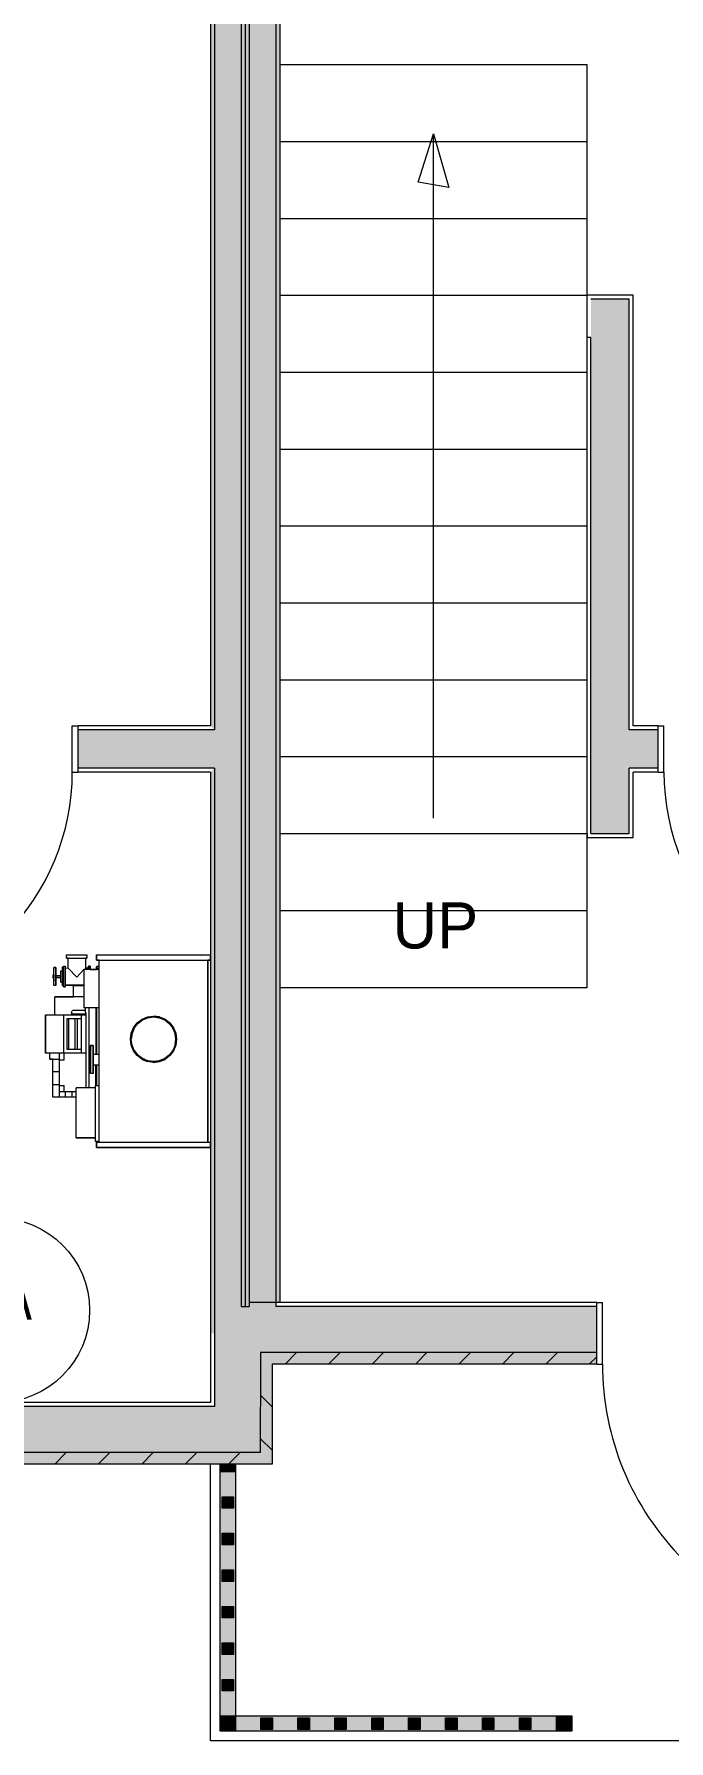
# Model space of a CAD drawing. Header units: inches. Extents: x 99 to 15695, y -7208 to 2559.
# Drawn here: x 8420.2 to 8502.8, y -4034.8 to -3812.8 of the extents above; entities that cross this region are included whole.
import ezdxf

# ---------------------------------------------------------------- set-up
doc = ezdxf.new("R2010")
doc.units = ezdxf.units.IN
doc.header["$LTSCALE"] = 96
doc.header["$MEASUREMENT"] = 0
doc.linetypes.add('ISO08W100', pattern=[0.96, 0.48, -0.12, 0.24, -0.12])
for name, color, linetype, lineweight in [('Doors', 5, 'Continuous', 5), ('Fixtures_ Interior', 231, 'Continuous', 0), ('Stairs & Ramps', 7, 'Continuous', 13), ('Walls_  Invisible', 1, 'ISO08W100', 0), ('Walls_  Normal', 6, 'Continuous', 13), ('Walls_  Railings', 7, 'Continuous', 5)]:
    doc.layers.add(name, color=color, linetype=linetype, lineweight=lineweight)
doc.layers.add('Stairs & Ramps_ Up_Down Arrows', color=7, linetype='Continuous', lineweight=13, true_color=0x000080)
doc.styles.get("Standard").update_dxf_attribs({"font": 'arial.ttf'})

# ---------------------------------------------------------------- blocks, each defined once
blk = doc.blocks.new('Oil Boiler CAD')
at = {"layer": 'Fixtures_ Interior', "lineweight": 0, "transparency": 33554687}
for p, q in [((-12.5, 6.68), (-12.5, 21.55)), ((-11.8, 21.55), (-12.5, 21.55)), ((-11.8, 6.68), (-11.8, 21.55)), ((11.8, 21.2), (-11.8, 21.2)), ((11.8, 6.68), (11.8, 21.55)), ((12.5, 21.55), (11.8, 21.55)), ((12.5, 6.68), (12.5, 21.55)), ((-4.45, 14.89), (-4.15, 15.61)), ((-4.35, 14.86), (-4.06, 15.56)), ((-4.15, 15.61), (-3.67, 16.23)), ((-3.6, 16.16), (-4.06, 15.56)), ((-3.05, 16.71), (-3.67, 16.23)), ((-3.6, 16.16), (-3, 16.62)), ((-2.33, 17.01), (-3.05, 16.71)), ((-2.3, 16.91), (-3, 16.62)), ((-1.55, 17.11), (-2.33, 17.01)), ((-1.55, 17.01), (-2.3, 16.91)), ((-1.55, 17.11), (-0.77, 17.01)), ((-0.8, 16.91), (-1.55, 17.01)), ((-0.8, 16.91), (-0.1, 16.62)), ((-0.77, 17.01), (-0.05, 16.71)), ((-0.1, 16.62), (0.5, 16.16)), ((-0.05, 16.71), (0.57, 16.23)), ((0.5, 16.16), (0.96, 15.56)), ((0.57, 16.23), (1.05, 15.61)), ((1.25, 14.86), (0.96, 15.56)), ((1.35, 14.89), (1.05, 15.61)), ((-4.45, 14.89), (-4.55, 14.11)), ((-4.45, 13.34), (-4.55, 14.11)), ((-4.35, 14.86), (-4.45, 14.11)), ((-4.45, 14.11), (-4.35, 13.36)), ((-4.15, 12.61), (-4.45, 13.34)), ((-4.35, 13.36), (-4.06, 12.66)), ((0.96, 12.66), (1.25, 13.36)), ((1.05, 12.61), (1.35, 13.34)), ((1.25, 14.86), (1.35, 14.11)), ((1.25, 13.36), (1.35, 14.11)), ((1.45, 14.11), (1.35, 14.89)), ((1.45, 14.11), (1.35, 13.34)), ((-3.67, 11.99), (-4.15, 12.61)), ((-3.6, 12.06), (-4.06, 12.66)), ((-3.67, 11.99), (-3.05, 11.51)), ((-3, 11.6), (-3.6, 12.06)), ((-3.05, 11.51), (-2.33, 11.21)), ((-3, 11.6), (-2.3, 11.31)), ((-2.33, 11.21), (-1.55, 11.11)), ((-2.3, 11.31), (-1.55, 11.21)), ((-0.8, 11.31), (-1.55, 11.21)), ((-1.55, 11.11), (-0.77, 11.21)), ((-0.1, 11.6), (-0.8, 11.31)), ((-0.05, 11.51), (-0.77, 11.21)), ((-0.1, 11.6), (0.5, 12.06)), ((-0.05, 11.51), (0.57, 11.99)), ((0.5, 12.06), (0.96, 12.66)), ((1.05, 12.61), (0.57, 11.99)), ((-12.5, 6.68), (-11.8, 6.68)), ((11.8, 7.03), (-11.8, 7.03)), ((-11.01, 7.03), (-11.01, 6.81)), ((-11.01, 6.81), (-11, 6.73)), ((-11, 6.73), (-10.62, 6.73)), ((-10.62, 6.68), (-10.96, 6.68)), ((-10.72, 6.81), (-10.72, 7.03)), ((-10.71, 6.73), (-10.72, 6.81)), ((-10.62, 7.03), (-10.62, 5.03)), ((-5.62, 7.03), (-5.62, 5.03)), ((0.38, 6.73), (-5.62, 6.73)), ((0.38, 6.23), (0.38, 7.03)), ((1.76, 6.23), (1.76, 7.03)), ((4.44, 6.73), (1.76, 6.73)), ((4.44, 6.53), (4.44, 7.03)), ((11.7, 7.03), (11.7, 6.53)), ((11.8, 6.68), (12.5, 6.68)), ((-12.5, 2.76), (-12.5, 5.41)), ((-12.5, 5.41), (-12.09, 5.41)), ((-12.09, 2.76), (-12.09, 5.41)), ((-10.62, 5.86), (-11.02, 5.86)), ((-11.02, 5.86), (-11.02, 5.61)), ((-11.02, 5.61), (-10.62, 5.61)), ((-10.8, 5.23), (-10.62, 5.23)), ((-10.62, 5.03), (-5.62, 5.03)), ((-8.59, 2.6), (-8.59, 5.03)), ((-8.55, 3.66), (-8.55, 5.03)), ((-7.05, 5.03), (-7.05, 1.23)), ((-5.62, 6.6), (0.38, 6.6)), ((-5.32, 4.74), (-5.31, 5.2)), ((-5.32, 3.66), (-5.32, 4.74)), ((-4.73, 0), (-4.73, 5.26)), ((-4.73, 4.66), (0.27, 4.66)), ((-4.23, 2.84), (-4.23, 4.66)), ((2.9, 6.23), (-0.76, 6.23)), ((-0.76, 6.23), (-0.76, 5.89)), ((-0.76, 5.89), (2.9, 5.89)), ((-0.22, 4.66), (-0.22, 2.84)), ((0.27, 5.26), (0.27, 0)), ((4.44, 6.6), (1.76, 6.6)), ((2.9, 6.23), (2.9, 5.89)), ((11.7, 6.53), (4.44, 6.53)), ((4.75, 6.53), (4.75, 4.03)), ((11.25, 4.03), (11.25, 6.53)), ((-12.09, 2.76), (-12.5, 2.76)), ((-10.79, 2.95), (-12.09, 2.95)), ((-11.02, 2.6), (-8.37, 2.6)), ((-11.02, 2.35), (-11.02, 2.6)), ((-11.02, 2.35), (-8.37, 2.35)), ((-10.92, 2.35), (-10.92, 2.25)), ((-8.47, 2.25), (-10.92, 2.25)), ((-10.44, 2), (-10.44, 2.25)), ((-8.94, 2), (-8.94, 2.25)), ((-7.05, 3.66), (-8.55, 3.66)), ((-8.47, 2.35), (-8.47, 2.25)), ((-8.37, 2.35), (-8.37, 2.6)), ((-5.32, 3.66), (-5.26, 3.48)), ((-5.09, 3.41), (-5.26, 3.48)), ((-4.91, 3.48), (-5.09, 3.41)), ((-5.09, 3.41), (-4.73, 3.41)), ((-4.91, 3.48), (-4.83, 3.66)), ((0.27, 2.4), (-4.73, 2.4)), ((-4.23, 4.14), (-0.22, 4.14)), ((-0.22, 3.87), (-4.23, 3.87)), ((-0.22, 3.06), (-4.23, 3.06)), ((-0.22, 2.84), (-4.23, 2.84)), ((1.11, 2.46), (0.27, 2.46)), ((1.11, 1.82), (1.11, 2.46)), ((5.27, 2.46), (4.44, 2.46)), ((4.44, 1.82), (4.44, 2.46)), ((11.25, 4.03), (4.75, 4.03)), ((5.27, 4.03), (5.27, 1.82)), ((5.27, 3.45), (5.95, 3.45)), ((5.27, 2.59), (5.95, 2.59)), ((5.95, 4.03), (5.95, 0.98)), ((-8.54, 1.35), (-10.85, 1.35)), ((-10.85, 1.35), (-10.85, 1.1)), ((-8.54, 1.1), (-10.85, 1.1)), ((-8.94, 2), (-10.44, 2)), ((-9.9, 1.1), (-9.9, 1.03)), ((-9.49, 1.03), (-9.9, 1.03)), ((-9.83, 1.37), (-9.83, 2)), ((-9.56, 1.37), (-9.83, 1.37)), ((-9.56, 1.37), (-9.56, 2)), ((-9.49, 1.03), (-9.49, 1.1)), ((-8.54, 1.35), (-8.54, 1.1)), ((-4.73, 1.23), (-7.05, 1.23)), ((-4.73, 0), (0.27, 0)), ((5.95, 1.82), (0.27, 1.82)), ((1.02, 0.58), (0.27, 0.58)), ((1.02, 0.58), (1.02, 1.82)), ((5.95, 0.98), (1.02, 0.98)), ((2.67, 1.82), (2.67, 0.98)), ((4.31, 0.98), (4.31, 1.82))]:
    blk.add_line(p, q, dxfattribs=at)
for points in [[(-12.5, 2.92), (-12.5, 3.22), (-12.5, 3.63), (-12.5, 4.09), (-12.5, 4.55), (-12.5, 4.95), (-12.5, 5.25), (-12.5, 5.41), (-12.09, 5.41), (-12.09, 5.23), (-10.8, 5.23), (-10.8, 5.61), (-10.86, 5.61), (-11.02, 5.61), (-11.02, 5.86), (-10.86, 5.86), (-10.62, 5.86), (-10.62, 6.68), (-10.7, 6.68), (-10.96, 6.68), (-11, 6.73), (-11.01, 6.81), (-11.01, 7.03), (-11.8, 7.03), (-11.8, 6.68), (-12.5, 6.68), (-12.5, 21.55), (-11.8, 21.55), (-11.8, 21.2), (11.8, 21.2), (11.8, 21.55), (12.5, 21.55), (12.5, 6.68), (11.8, 6.68), (11.8, 7.03), (11.7, 7.03), (11.7, 6.53), (11.25, 6.53), (11.25, 4.03), (5.95, 4.03), (5.95, 3.45), (5.95, 2.59), (5.95, 1.82), (5.95, 1.28), (5.95, 0.98), (4.31, 0.98), (2.67, 0.98), (1.02, 0.98), (1.02, 0.93), (1.02, 0.58), (0.27, 0.58), (0.27, 0.42), (0.27, 0), (-4.73, 0), (-4.73, 0.42), (-4.73, 0.66), (-4.73, 1.23), (-7.05, 1.23), (-7.05, 1.5), (-7.05, 2), (-7.05, 2.68), (-7.05, 3.45), (-7.05, 3.66), (-8.55, 3.66), (-8.55, 5.03), (-8.59, 5.03), (-8.59, 2.6), (-8.53, 2.6), (-8.37, 2.6), (-8.37, 2.35), (-8.53, 2.35), (-8.83, 2.35), (-8.47, 2.35), (-8.47, 2.25), (-8.94, 2.25), (-8.94, 2), (-9.04, 2), (-9.32, 2), (-9.56, 2), (-9.56, 1.37), (-9.44, 1.35), (-9.95, 1.35), (-9.83, 1.37), (-9.83, 2), (-10.07, 2), (-10.34, 2), (-10.44, 2), (-10.44, 2.25), (-10.92, 2.25), (-10.92, 2.35), (-10.56, 2.35), (-10.86, 2.35), (-11.02, 2.35), (-11.02, 2.6), (-10.86, 2.6), (-10.8, 2.6), (-10.79, 2.95), (-12.09, 2.95), (-12.09, 2.76), (-12.5, 2.76)], [(-4.45, 14.89), (-4.15, 15.61), (-3.67, 16.23), (-3.05, 16.71), (-2.33, 17.01), (-1.55, 17.11), (-0.77, 17.01), (-0.05, 16.71), (0.57, 16.23), (1.05, 15.61), (1.35, 14.89), (1.45, 14.11), (1.35, 13.34), (1.05, 12.61), (0.57, 11.99), (-0.05, 11.51), (-0.77, 11.21), (-1.55, 11.11), (-2.33, 11.21), (-3.05, 11.51), (-3.67, 11.99), (-4.15, 12.61), (-4.45, 13.34), (-4.55, 14.11)], [(-4.35, 14.86), (-4.06, 15.56), (-3.6, 16.16), (-3, 16.62), (-2.3, 16.91), (-1.55, 17.01), (-0.8, 16.91), (-0.1, 16.62), (0.5, 16.16), (0.96, 15.56), (1.25, 14.86), (1.35, 14.11), (1.25, 13.36), (0.96, 12.66), (0.5, 12.06), (-0.1, 11.6), (-0.8, 11.31), (-1.55, 11.21), (-2.3, 11.31), (-3, 11.6), (-3.6, 12.06), (-4.06, 12.66), (-4.35, 13.36), (-4.45, 14.11)], [(-0.76, 6.23), (0.38, 6.23), (1.76, 6.23), (2.9, 6.23), (2.9, 5.89), (-0.76, 5.89)], [(-8.54, 1.1), (-10.85, 1.1), (-10.85, 1.35), (-8.54, 1.35)], [(-9.78, 1.1), (-9.61, 1.1), (-9.49, 1.1), (-9.49, 1.03), (-9.61, 1.03), (-9.78, 1.03), (-9.9, 1.03), (-9.9, 1.1)], [(-9.21, 1.35), (-8.54, 1.35), (-8.54, 1.1), (-9.21, 1.1)]]:
    blk.add_lwpolyline(points, close=True, dxfattribs=at)
for points in [[(-12.09, 5.23), (-10.8, 5.23), (-10.8, 5.61)], [(-10.79, 2.95), (-9.63, 4.09), (-10.62, 5.03)], [(-5.62, 5.75), (-5.61, 5.68), (4.75, 5.68)], [(-5.62, 5.2), (-5.3, 5.2), (-5.17, 5.2), (-4.84, 5.26), (4.75, 5.26)], [(-4.84, 5.26), (-4.83, 4.64), (-4.83, 3.66)]]:
    blk.add_lwpolyline(points, dxfattribs=at)
blk = doc.blocks.new('Large Gas WH')
at = {"layer": 'Fixtures_ Interior', "lineweight": 0, "transparency": 33554687}
for p, q in [((-1.53, 23.99), (-1.53, 25.99)), ((-1.53, 25.99), (1.47, 25.99)), ((-1.01, 26.01), (-1.01, 26.51)), ((-1.01, 26.51), (0.99, 26.51)), ((0.99, 26.01), (-1.01, 26.01)), ((0.99, 26.51), (0.99, 26.01)), ((1.47, 25.99), (1.47, 23.99)), ((1.47, 23.99), (-1.53, 23.99))]:
    blk.add_line(p, q, dxfattribs=at)
blk.add_circle((0, 12), 12, dxfattribs=at)
at = {"layer": 'Fixtures_ Interior', "lineweight": 0, "transparency": 33554687, "insert": (4.5, 15.22), "char_height": 4.4186, "width": 10.4434, "attachment_point": 7, "rotation": 180}
blk.add_mtext('\\fArial|b0|i0|c0|p0;WH\\P', dxfattribs=at)

msp = doc.modelspace()

# ---------------------------------------------------------------- linework, layer by layer
at = {"layer": 'Doors', "transparency": 33554687}
for p, q in [((8425.12, -3902.79), (8425.87, -3902.79)), ((8425.12, -3908.79), (8425.12, -3902.79)), ((8425.87, -3908.79), (8425.87, -3902.79)), ((8501.37, -3902.79), (8502.12, -3902.79)), ((8501.37, -3908.79), (8501.37, -3902.79)), ((8502.12, -3908.79), (8502.12, -3902.79)), ((8425.12, -3908.79), (8425.87, -3908.79)), ((8501.37, -3908.79), (8502.12, -3908.79)), ((8493.37, -3977.79), (8494.12, -3977.79)), ((8493.37, -3985.79), (8493.37, -3977.79)), ((8494.12, -3985.79), (8494.12, -3977.79)), ((8493.37, -3985.79), (8494.12, -3985.79)), ((8532.12, -4034.79), (8490.12, -4034.79))]:
    msp.add_line(p, q, dxfattribs=at)
for centre, radius, start, end in [((8395.12, -3908.79), 30, 315, 0), ((8532.12, -3908.79), 30, 180, 225), ((8530.12, -3985.79), 36, 180, 225)]:
    msp.add_arc(centre, radius, start, end, dxfattribs=at)
at = {"layer": 'Stairs & Ramps', "transparency": 33554687}
for p, q in [((8452.12, -3816.79), (8452.12, -3826.79)), ((8452.12, -3816.79), (8492.12, -3816.79)), ((8492.12, -3826.79), (8492.12, -3816.79)), ((8452.12, -3826.79), (8452.12, -3836.79)), ((8452.12, -3826.79), (8492.12, -3826.79)), ((8492.12, -3836.79), (8492.12, -3826.79)), ((8452.12, -3836.79), (8452.12, -3846.79)), ((8452.12, -3836.79), (8492.12, -3836.79)), ((8492.12, -3846.79), (8492.12, -3836.79)), ((8452.12, -3846.79), (8492.12, -3846.79)), ((8492.12, -3856.79), (8492.12, -3846.79)), ((8452.12, -3856.79), (8452.12, -3866.79)), ((8452.12, -3856.79), (8492.12, -3856.79)), ((8492.12, -3866.79), (8492.12, -3856.79)), ((8452.12, -3866.79), (8452.12, -3876.79)), ((8452.12, -3866.79), (8492.12, -3866.79)), ((8492.12, -3876.79), (8492.12, -3866.79)), ((8452.12, -3876.79), (8452.12, -3886.79)), ((8452.12, -3876.79), (8492.12, -3876.79)), ((8492.12, -3886.79), (8492.12, -3876.79)), ((8452.12, -3886.79), (8452.12, -3896.79)), ((8452.12, -3886.79), (8492.12, -3886.79)), ((8492.12, -3896.79), (8492.12, -3886.79)), ((8452.12, -3896.79), (8452.12, -3906.79)), ((8452.12, -3896.79), (8492.12, -3896.79)), ((8492.12, -3906.79), (8492.12, -3896.79)), ((8452.12, -3906.79), (8452.12, -3916.79)), ((8452.12, -3906.79), (8492.12, -3906.79)), ((8492.12, -3916.79), (8492.12, -3906.79)), ((8452.12, -3916.79), (8452.12, -3926.79)), ((8452.12, -3916.79), (8492.12, -3916.79)), ((8492.12, -3926.79), (8492.12, -3916.79)), ((8452.12, -3926.79), (8452.12, -3936.79)), ((8452.12, -3926.79), (8492.12, -3926.79)), ((8492.12, -3936.79), (8492.12, -3926.79)), ((8452.12, -3936.79), (8492.12, -3936.79))]:
    msp.add_line(p, q, dxfattribs=at)
at = {"layer": 'Stairs & Ramps_ Up_Down Arrows', "transparency": 33554687}
for p, q in [((8470.12, -3832.09), (8472.12, -3825.79)), ((8472.12, -3914.79), (8472.12, -3825.79)), ((8472.12, -3825.79), (8474.12, -3832.79)), ((8474.12, -3832.79), (8470.12, -3832.09))]:
    msp.add_line(p, q, dxfattribs=at)
at = {"layer": 'Walls_  Invisible', "transparency": 33554687}
for p, q in [((8452.81, -3985.79), (8454.31, -3984.29)), ((8458.47, -3985.79), (8459.97, -3984.29)), ((8464.13, -3985.79), (8465.63, -3984.29)), ((8469.78, -3985.79), (8471.28, -3984.29)), ((8475.44, -3985.79), (8476.94, -3984.29)), ((8481.1, -3985.79), (8482.6, -3984.29)), ((8486.75, -3985.79), (8488.25, -3984.29)), ((8449.62, -3989.84), (8451.12, -3991.34)), ((8422.84, -3998.79), (8424.34, -3997.29)), ((8428.5, -3998.79), (8430, -3997.29)), ((8434.15, -3998.79), (8435.65, -3997.29)), ((8439.81, -3998.79), (8441.31, -3997.29)), ((8445.47, -3998.79), (8446.97, -3997.29)), ((8449.62, -3995.49), (8451.12, -3996.99))]:
    msp.add_line(p, q, dxfattribs=at)
at = {"layer": 'Walls_  Normal', "transparency": 33554687}
for p, q in [((8443.12, -3646.79), (8443.12, -3902.79)), ((8443.62, -3646.29), (8443.62, -3903.29)), ((8447.12, -3646.29), (8447.12, -3978.29)), ((8447.62, -3646.29), (8447.62, -3978.29)), ((8448.12, -3646.29), (8448.12, -3978.29)), ((8451.62, -3646.29), (8451.62, -3847.29)), ((8451.62, -3646.29), (8451.62, -3978.29)), ((8452.12, -3646.79), (8452.12, -3846.79)), ((8452.12, -3646.79), (8452.12, -3977.79)), ((8498.12, -3846.79), (8492.12, -3846.79)), ((8497.62, -3847.29), (8492.62, -3847.29)), ((8497.62, -3903.29), (8497.62, -3847.29)), ((8498.12, -3902.79), (8498.12, -3846.79)), ((8492.62, -3852.29), (8492.12, -3852.29)), ((8492.12, -3916.79), (8492.12, -3852.79)), ((8492.62, -3916.79), (8492.62, -3852.29)), ((8425.87, -3908.79), (8425.87, -3902.79)), ((8443.12, -3902.79), (8425.87, -3902.79)), ((8425.87, -3908.29), (8425.87, -3903.29)), ((8443.62, -3903.29), (8425.87, -3903.29)), ((8501.37, -3903.29), (8497.62, -3903.29)), ((8501.37, -3902.79), (8498.12, -3902.79)), ((8501.37, -3908.79), (8501.37, -3902.79)), ((8501.37, -3908.29), (8501.37, -3903.29)), ((8443.62, -3908.29), (8425.87, -3908.29)), ((8443.62, -3908.29), (8443.62, -3978.29)), ((8501.37, -3908.29), (8497.62, -3908.29)), ((8497.62, -3916.79), (8497.62, -3908.29)), ((8443.12, -3908.79), (8425.87, -3908.79)), ((8443.12, -3908.79), (8443.12, -3981.79)), ((8501.37, -3908.79), (8498.12, -3908.79)), ((8498.12, -3916.79), (8498.12, -3908.79)), ((8492.12, -3916.79), (8492.12, -3917.29)), ((8492.12, -3917.29), (8498.12, -3917.29)), ((8492.62, -3916.79), (8497.62, -3916.79)), ((8498.12, -3917.29), (8498.12, -3916.79)), ((8443.62, -3978.29), (8443.62, -3991.29)), ((8447.12, -3978.29), (8447.62, -3978.29)), ((8447.62, -3978.29), (8448.12, -3978.29)), ((8493.37, -3977.79), (8448.12, -3977.79)), ((8493.37, -3978.29), (8451.62, -3978.29)), ((8493.37, -3985.79), (8493.37, -3977.79)), ((8493.37, -3984.29), (8493.37, -3978.29)), ((8443.12, -3981.79), (8443.12, -3990.79)), ((8493.37, -3984.29), (8449.62, -3984.29)), ((8449.62, -3984.29), (8449.62, -3991.29)), ((8493.37, -3985.79), (8451.12, -3985.79)), ((8451.12, -3985.79), (8451.12, -3998.79)), ((8492.41, -3985.79), (8493.37, -3984.83)), ((8443.12, -3990.79), (8383.12, -3990.79)), ((8443.62, -3991.29), (8382.62, -3991.29)), ((8449.62, -3997.29), (8449.62, -3991.29)), ((8449.62, -3997.29), (8376.62, -3997.29)), ((8451.12, -3998.79), (8375.12, -3998.79))]:
    msp.add_line(p, q, dxfattribs=at)
at = {"layer": 'Walls_  Normal', "color": 236, "true_color": 0x7a003d, "transparency": 33554687}
for points in [[(8443.62, -3646.29), (8443.62, -3903.29), (8443.12, -3646.29), (8443.12, -3902.79)], [(8452.12, -3646.29), (8452.12, -3852.79), (8451.62, -3646.29), (8451.62, -3852.29)], [(8452.12, -3852.79), (8452.12, -3977.79), (8451.62, -3852.29), (8451.62, -3977.79)], [(8443.62, -3908.29), (8443.62, -3981.79), (8443.12, -3908.79), (8443.12, -3981.79)]]:
    msp.add_solid(points, dxfattribs=at)
at = {"layer": 'Walls_  Normal', "color": 252, "true_color": 0x949494, "transparency": 33554687}
for points in [[(8447.12, -3646.29), (8447.12, -3978.29), (8443.62, -3646.29), (8443.62, -3978.29)], [(8447.62, -3646.29), (8447.62, -3978.29), (8447.12, -3646.29), (8447.12, -3978.29)], [(8448.12, -3646.29), (8448.12, -3978.29), (8447.62, -3646.29), (8447.62, -3978.29)], [(8451.62, -3646.29), (8451.62, -3978.29), (8448.12, -3646.29), (8448.12, -3978.29)], [(8492.62, -3916.79), (8492.62, -3847.29), (8497.62, -3916.79), (8497.62, -3847.29)], [(8443.62, -3908.29), (8425.87, -3908.29), (8443.62, -3903.29), (8425.87, -3903.29)], [(8501.37, -3908.29), (8497.62, -3908.29), (8501.37, -3903.29), (8497.62, -3903.29)], [(8449.62, -3978.29), (8449.62, -3991.29), (8443.62, -3978.29), (8443.62, -3991.29)], [(8493.37, -3984.29), (8449.62, -3984.29), (8493.37, -3978.29), (8449.62, -3978.29)], [(8493.37, -3985.79), (8451.12, -3985.79), (8493.37, -3984.29), (8449.62, -3984.29)], [(8451.12, -3985.79), (8451.12, -3998.79), (8449.62, -3984.29), (8449.62, -3997.29)], [(8449.62, -3997.29), (8376.62, -3997.29), (8449.62, -3991.29), (8376.62, -3991.29)], [(8451.12, -3998.79), (8375.12, -3998.79), (8449.62, -3997.29), (8376.62, -3997.29)]]:
    msp.add_solid(points, dxfattribs=at)
at = {"layer": 'Walls_  Railings', "transparency": 33554687}
for p, q in [((8443.12, -4034.79), (8443.12, -3998.79)), ((8490.12, -4034.79), (8443.12, -4034.79))]:
    msp.add_line(p, q, dxfattribs=at)
for points in [[(8446.37, -3998.79), (8446.37, -3999.79), (8444.37, -3999.79), (8444.37, -3998.79)], [(8444.37, -4033.54), (8444.37, -3998.79), (8446.37, -3998.79), (8446.37, -4031.54)], [(8446.12, -4004.54), (8444.62, -4004.54), (8444.62, -4003.04), (8446.12, -4003.04)], [(8446.12, -4009.29), (8444.62, -4009.29), (8444.62, -4007.79), (8446.12, -4007.79)], [(8446.12, -4014.04), (8444.62, -4014.04), (8444.62, -4012.54), (8446.12, -4012.54)], [(8446.12, -4018.79), (8444.62, -4018.79), (8444.62, -4017.29), (8446.12, -4017.29)], [(8446.12, -4023.54), (8444.62, -4023.54), (8444.62, -4022.04), (8446.12, -4022.04)], [(8446.12, -4028.29), (8444.62, -4028.29), (8444.62, -4026.79), (8446.12, -4026.79)], [(8446.37, -4033.54), (8444.37, -4033.54), (8444.37, -4031.54), (8446.37, -4031.54)], [(8490.12, -4033.54), (8444.37, -4033.54), (8446.37, -4031.54), (8490.12, -4031.54)], [(8451.17, -4031.79), (8451.17, -4033.29), (8449.67, -4033.29), (8449.67, -4031.79)], [(8455.98, -4031.79), (8455.98, -4033.29), (8454.48, -4033.29), (8454.48, -4031.79)], [(8460.78, -4031.79), (8460.78, -4033.29), (8459.28, -4033.29), (8459.28, -4031.79)], [(8465.59, -4031.79), (8465.59, -4033.29), (8464.09, -4033.29), (8464.09, -4031.79)], [(8470.39, -4031.79), (8470.39, -4033.29), (8468.89, -4033.29), (8468.89, -4031.79)], [(8475.2, -4031.79), (8475.2, -4033.29), (8473.7, -4033.29), (8473.7, -4031.79)], [(8480, -4031.79), (8480, -4033.29), (8478.5, -4033.29), (8478.5, -4031.79)], [(8484.81, -4031.79), (8484.81, -4033.29), (8483.31, -4033.29), (8483.31, -4031.79)], [(8490.12, -4031.54), (8490.12, -4033.54), (8488.12, -4033.54), (8488.12, -4031.54)]]:
    msp.add_lwpolyline(points, close=True, dxfattribs=at)
at = {"layer": 'Walls_  Railings', "color": 252, "true_color": 0x949494, "transparency": 33554687}
for points in [[(8446.37, -3999.79), (8444.37, -3999.79), (8446.37, -3999.79), (8446.37, -3998.79)], [(8446.37, -3998.79), (8444.37, -3999.79), (8446.37, -3998.79), (8444.37, -3998.79)], [(8446.37, -4031.54), (8444.37, -4033.54), (8446.37, -4031.54), (8444.37, -3998.79)], [(8446.37, -4031.54), (8444.37, -3998.79), (8446.37, -4031.54), (8446.37, -3998.79)], [(8446.12, -4003.04), (8446.12, -4004.54), (8446.12, -4003.04), (8444.62, -4004.54)], [(8446.12, -4003.04), (8444.62, -4004.54), (8446.12, -4003.04), (8444.62, -4003.04)], [(8446.12, -4007.79), (8446.12, -4009.29), (8446.12, -4007.79), (8444.62, -4009.29)], [(8446.12, -4007.79), (8444.62, -4009.29), (8446.12, -4007.79), (8444.62, -4007.79)], [(8446.12, -4012.54), (8446.12, -4014.04), (8446.12, -4012.54), (8444.62, -4014.04)], [(8446.12, -4012.54), (8444.62, -4014.04), (8446.12, -4012.54), (8444.62, -4012.54)], [(8446.12, -4017.29), (8446.12, -4018.79), (8446.12, -4017.29), (8444.62, -4018.79)], [(8446.12, -4017.29), (8444.62, -4018.79), (8446.12, -4017.29), (8444.62, -4017.29)], [(8446.12, -4022.04), (8446.12, -4023.54), (8446.12, -4022.04), (8444.62, -4023.54)], [(8446.12, -4022.04), (8444.62, -4023.54), (8446.12, -4022.04), (8444.62, -4022.04)], [(8446.12, -4026.79), (8446.12, -4028.29), (8446.12, -4026.79), (8444.62, -4028.29)], [(8446.12, -4026.79), (8444.62, -4028.29), (8446.12, -4026.79), (8444.62, -4026.79)], [(8446.37, -4031.54), (8446.37, -4033.54), (8446.37, -4031.54), (8444.37, -4033.54)], [(8446.37, -4031.54), (8444.37, -4033.54), (8446.37, -4031.54), (8444.37, -4031.54)], [(8444.37, -4033.54), (8446.37, -4031.54), (8444.37, -4033.54), (8490.12, -4033.54)], [(8490.12, -4033.54), (8446.37, -4031.54), (8490.12, -4033.54), (8490.12, -4031.54)], [(8451.17, -4033.29), (8449.67, -4033.29), (8451.17, -4033.29), (8451.17, -4031.79)], [(8451.17, -4031.79), (8449.67, -4033.29), (8451.17, -4031.79), (8449.67, -4031.79)], [(8454.48, -4031.79), (8455.98, -4031.79), (8454.48, -4031.79), (8455.98, -4033.29)], [(8454.48, -4031.79), (8455.98, -4033.29), (8454.48, -4031.79), (8454.48, -4033.29)], [(8459.28, -4031.79), (8460.78, -4031.79), (8459.28, -4031.79), (8460.78, -4033.29)], [(8460.78, -4033.29), (8459.28, -4033.29), (8460.78, -4033.29), (8459.28, -4031.79)], [(8464.09, -4031.79), (8465.59, -4031.79), (8464.09, -4031.79), (8465.59, -4033.29)], [(8464.09, -4031.79), (8465.59, -4033.29), (8464.09, -4031.79), (8464.09, -4033.29)], [(8468.89, -4031.79), (8470.39, -4031.79), (8468.89, -4031.79), (8470.39, -4033.29)], [(8470.39, -4033.29), (8468.89, -4033.29), (8470.39, -4033.29), (8468.89, -4031.79)], [(8473.7, -4031.79), (8475.2, -4031.79), (8473.7, -4031.79), (8475.2, -4033.29)], [(8473.7, -4031.79), (8475.2, -4033.29), (8473.7, -4031.79), (8473.7, -4033.29)], [(8478.5, -4031.79), (8480, -4031.79), (8478.5, -4031.79), (8480, -4033.29)], [(8478.5, -4031.79), (8480, -4033.29), (8478.5, -4031.79), (8478.5, -4033.29)], [(8483.31, -4031.79), (8484.81, -4031.79), (8483.31, -4031.79), (8484.81, -4033.29)], [(8483.31, -4031.79), (8484.81, -4033.29), (8483.31, -4031.79), (8483.31, -4033.29)], [(8490.12, -4033.54), (8488.12, -4033.54), (8490.12, -4033.54), (8490.12, -4031.54)], [(8490.12, -4031.54), (8488.12, -4033.54), (8490.12, -4031.54), (8488.12, -4031.54)]]:
    msp.add_solid(points, dxfattribs=at)

# ---------------------------------------------------------------- block references
at = {"layer": 'Fixtures_ Interior', "transparency": 33554687, "xscale": 1.002500057220459, "yscale": 0.9976751804351807, "rotation": 270}
msp.add_blockref('Oil Boiler CAD', (8421.62, -3945.1), dxfattribs=at)
at = {"layer": 'Fixtures_ Interior', "transparency": 33554687}
msp.add_blockref('Large Gas WH', (8415.37, -3990.79), dxfattribs=at)

# ---------------------------------------------------------------- texts
at = {"layer": 'Stairs & Ramps_ Up_Down Arrows', "transparency": 33554687, "insert": (8466.81, -3931.82), "char_height": 6, "width": 15.84, "attachment_point": 7}
msp.add_mtext('\\fChief Blueprint|b0|i0|c0|p0;UP', dxfattribs=at)

doc.saveas('drawing.dxf')
